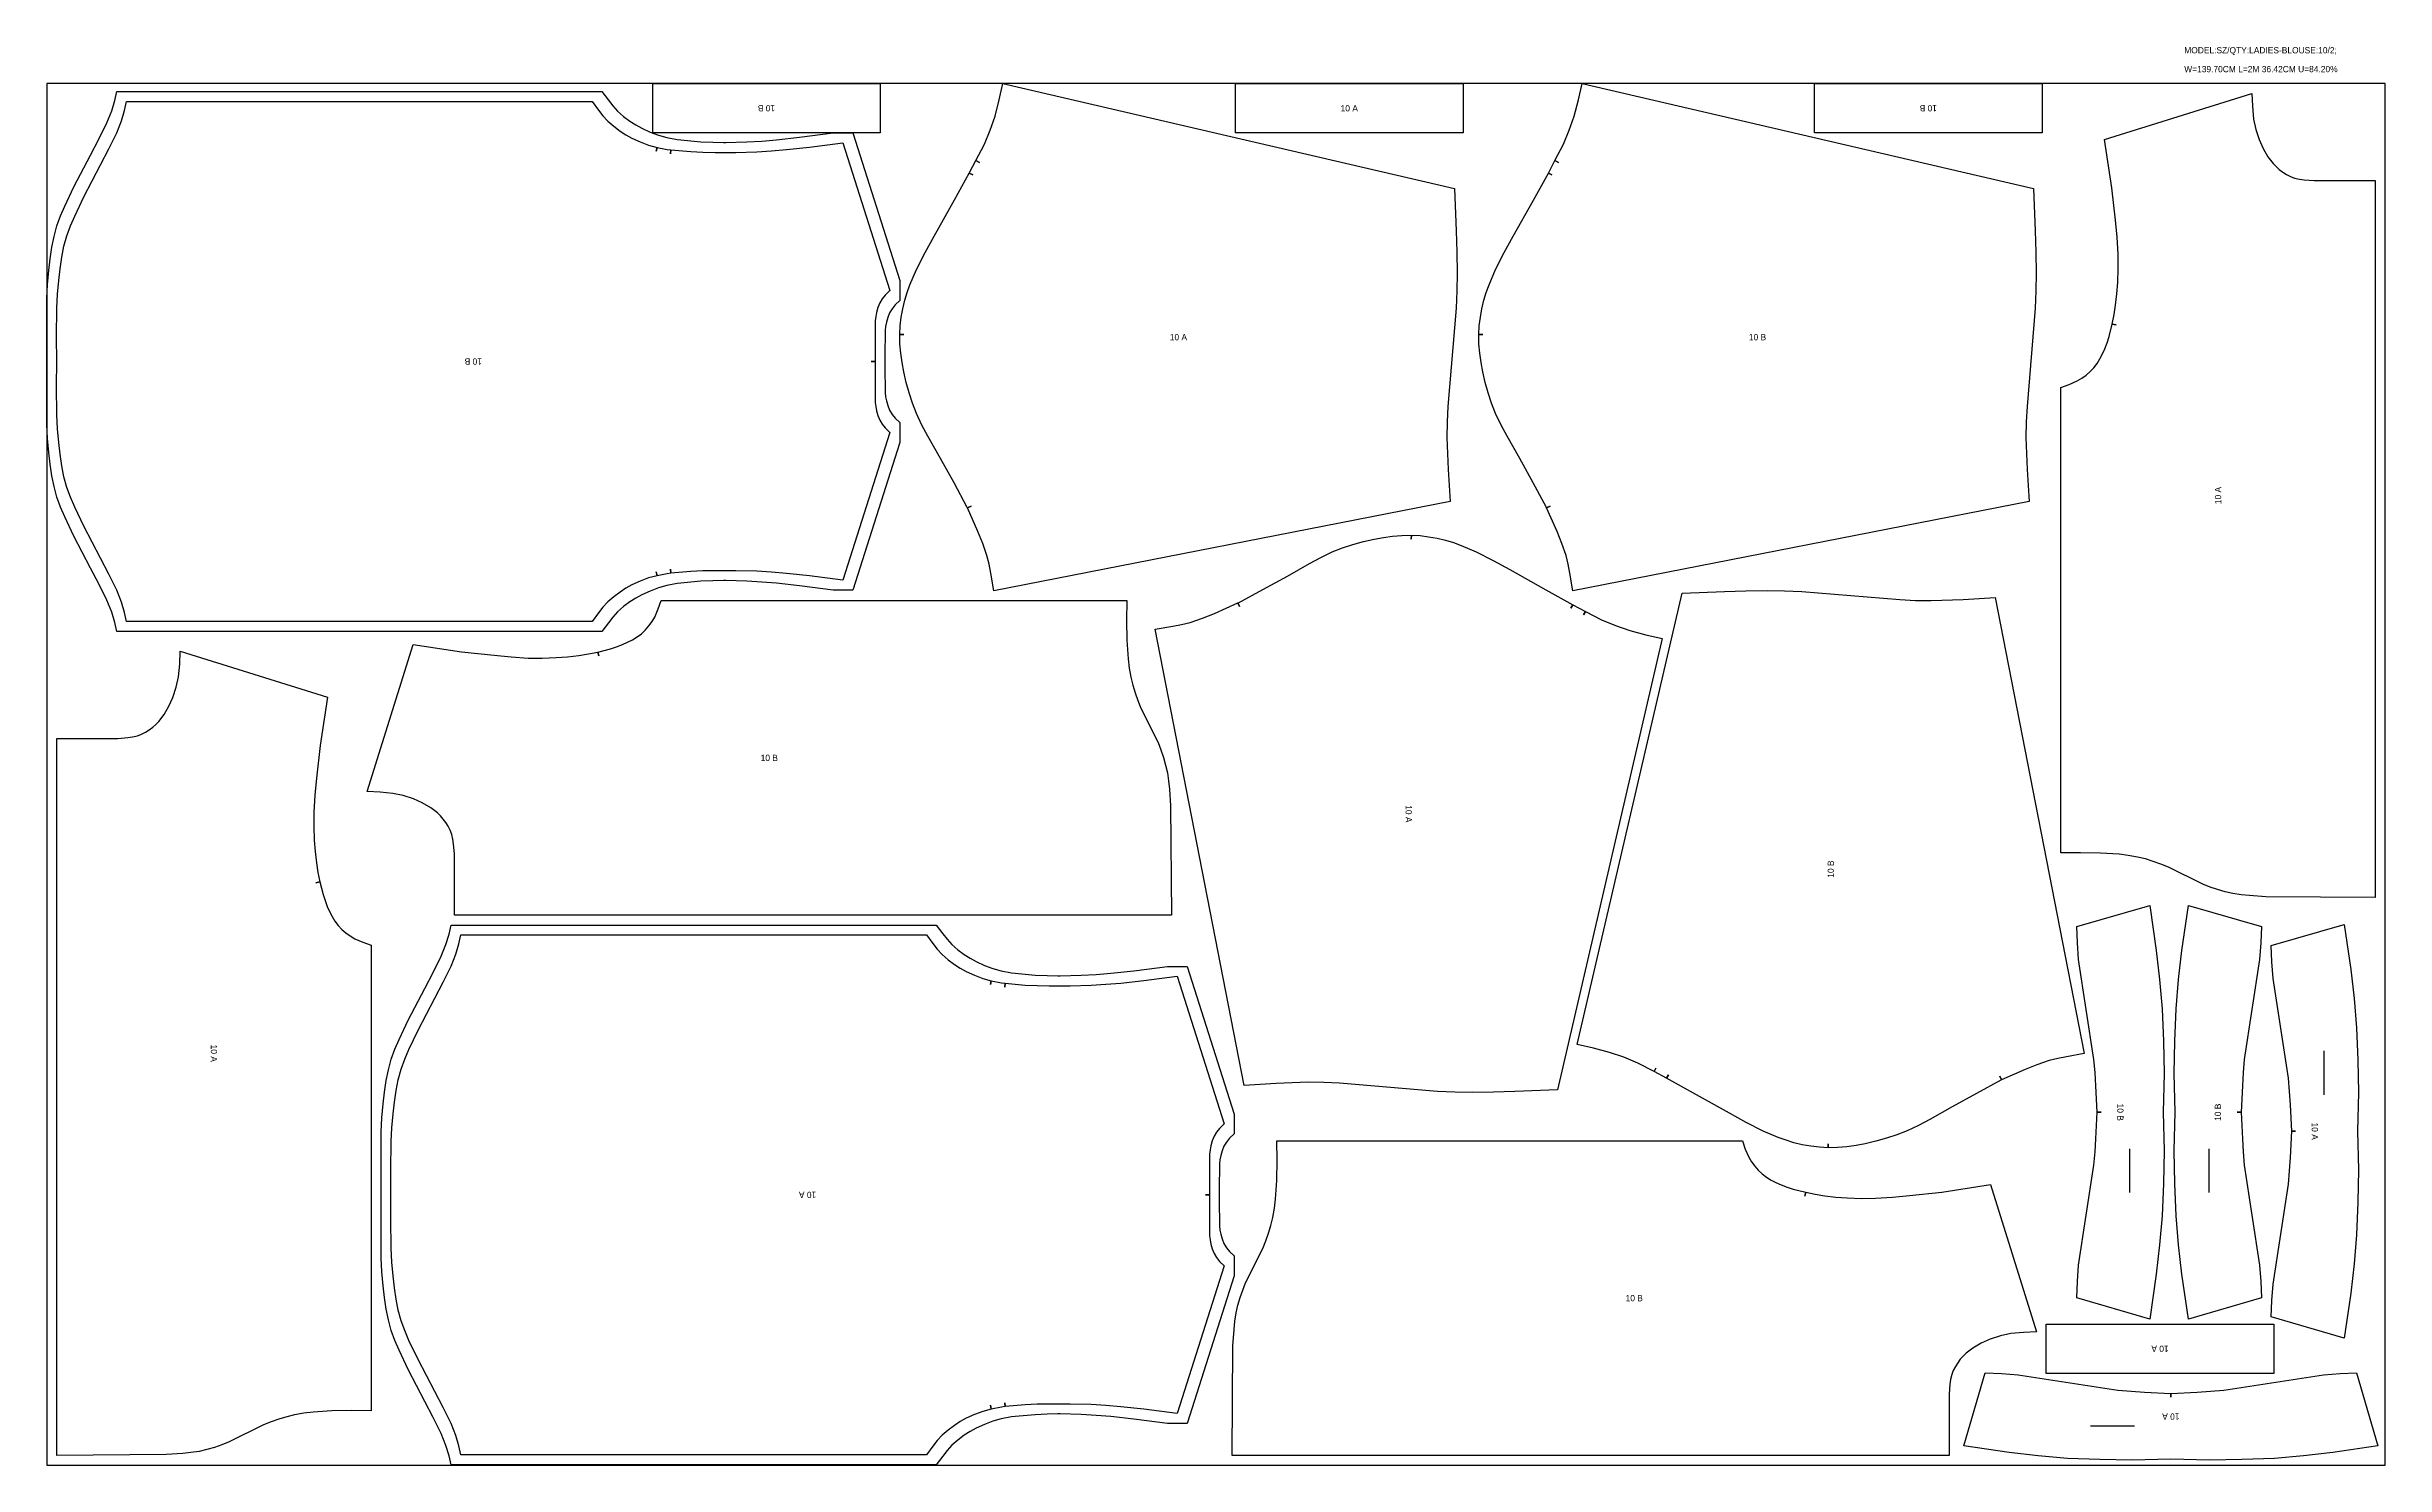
# Model space of a CAD drawing. Header units: centimetres. Extents: x 0 to 236, y 0 to 143.
import ezdxf
from ezdxf.enums import TextEntityAlignment as Align

# ---------------------------------------------------------------- set-up
doc = ezdxf.new("R2010")
doc.units = ezdxf.units.CM

msp = doc.modelspace()

# ---------------------------------------------------------------- linework, layer by layer
at = {"layer": 'T001L001'}
for points in [[(0.00254, 0), (236.425736, 0), (236.425736, 139.699998), (0.00254, 139.699998), (0.00254, 0)], [(84.259419, 139.699998), (84.259419, 134.698738), (61.259719, 134.698738), (61.259719, 139.699998), (84.259419, 139.699998)], [(142.318738, 129.092958), (142.491458, 124.795278), (142.557498, 122.646438), (142.593058, 120.497598), (142.560038, 118.734838), (142.478758, 116.974618), (141.663418, 107.055918), (141.584678, 105.481118), (141.556738, 103.903778), (141.681198, 100.662738), (141.871698, 97.424239), (95.752919, 88.417399), (95.445579, 90.208099), (95.272859, 91.097099), (95.056959, 91.978479), (94.635319, 93.205299), (94.150179, 94.414339), (93.096079, 96.794319), (93.459299, 96.961959), (93.096079, 96.794319), (93.068139, 96.850199), (91.732099, 99.329239), (90.368119, 101.790498), (89.093039, 104.035858), (88.488519, 105.173778), (87.934799, 106.337098), (87.533479, 107.368338), (87.190579, 108.419898), (86.893399, 109.484158), (86.644479, 110.563658), (86.469219, 111.495838), (86.337139, 112.438178), (86.258399, 113.383058), (86.238079, 114.330478), (86.636859, 114.322858), (86.238079, 114.330478), (86.288879, 115.201698), (86.393019, 116.070378), (86.547959, 116.933978), (86.748619, 117.784878), (86.992459, 118.579898), (87.274399, 119.362218), (87.929719, 120.893838), (88.793319, 122.600718), (89.717879, 124.274578), (91.762579, 127.924558), (93.271339, 130.652518), (93.621859, 130.462018), (93.271339, 130.652518), (93.939359, 131.917438), (94.294959, 131.729478), (93.939359, 131.917438), (94.802959, 133.553198), (95.384619, 134.967978), (95.879919, 136.415778), (96.301559, 138.051538), (96.672399, 139.699998), (142.318738, 129.092958)], [(120.187718, 134.698738), (120.187718, 139.699998), (143.187418, 139.699998), (143.187418, 134.698738), (120.187718, 134.698738)], [(200.863197, 129.092958), (201.035917, 124.795278), (201.101957, 122.646438), (201.140057, 120.497598), (201.107037, 118.734838), (201.023217, 116.974618), (200.207877, 107.055918), (200.129137, 105.481118), (200.103737, 103.903778), (200.228197, 100.662738), (200.416157, 97.424239), (154.297378, 88.417399), (153.992578, 90.208099), (153.817318, 91.097099), (153.601418, 91.978479), (153.179778, 93.205299), (152.697178, 94.411799), (151.640538, 96.794319), (152.003758, 96.959419), (151.640538, 96.794319), (151.612598, 96.850199), (150.279098, 99.329239), (148.915118, 101.790498), (147.640038, 104.035858), (147.035518, 105.173778), (146.479258, 106.334558), (146.080478, 107.368338), (145.735038, 108.419898), (145.437858, 109.484158), (145.188938, 110.563658), (145.013678, 111.495838), (144.884138, 112.438178), (144.802858, 113.383058), (144.782538, 114.330478), (145.181318, 114.322858), (144.782538, 114.330478), (144.833338, 115.201698), (144.940018, 116.070378), (145.092418, 116.931438), (145.295618, 117.784878), (145.536918, 118.579898), (145.818858, 119.362218), (146.474178, 120.893838), (147.337778, 122.600718), (148.262338, 124.274578), (150.309578, 127.922018), (151.815798, 130.652518), (152.168858, 130.462018), (151.815798, 130.652518), (152.486358, 131.917438), (152.839418, 131.729478), (152.486358, 131.917438), (153.347418, 133.553198), (153.929078, 134.967978), (154.426918, 136.415778), (154.846018, 138.048998), (155.216858, 139.697458), (200.863197, 129.092958)], [(201.731877, 139.699998), (201.731877, 134.698738), (178.732177, 134.698738), (178.732177, 139.699998), (201.731877, 139.699998)], [(0, 111.592358), (0, 113.098578), (0, 115.097558), (0.00254, 117.977918), (0.0889, 119.385078), (0.2159, 120.792238), (0.3429, 121.970798), (0.51816, 123.146818), (0.73406, 124.239018), (1.02616, 125.313438), (1.40208, 126.316738), (1.82118, 127.302258), (2.73558, 129.242818), (4.43484, 132.471158), (5.28066, 134.086598), (6.0833, 135.719818), (6.5659, 136.926318), (6.8707, 137.970258), (7.07898, 138.879578), (56.131459, 138.879578), (56.784239, 138.003278), (57.231279, 137.436858), (57.713879, 136.898378), (58.318399, 136.375138), (58.963559, 135.900158), (59.552839, 135.516618), (60.164979, 135.176258), (60.998099, 134.797798), (61.854079, 134.475218), (62.697359, 134.246618), (63.726059, 134.040878), (64.094359, 134.000238), (66.116199, 133.814818), (67.337939, 133.761478), (68.425059, 133.743698), (68.668899, 133.743698), (70.779639, 133.799578), (72.288399, 133.888478), (73.794619, 134.012938), (76.113639, 134.261858), (79.496919, 134.698738), (81.498439, 134.698738), (86.245699, 119.768618), (86.245699, 117.769638), (85.768179, 117.314978), (85.468459, 116.931438), (85.214459, 116.517418), (85.026499, 116.050058), (84.894419, 115.564918), (84.813139, 115.145818), (84.767419, 114.721638), (84.759799, 113.891058), (84.742019, 112.946178), (84.742019, 112.674398), (84.742019, 111.592358), (84.742019, 110.510318), (84.742019, 110.241078), (84.759799, 109.296198), (84.767419, 108.463078), (84.813139, 108.038898), (84.894419, 107.619798), (85.026499, 107.134658), (85.214459, 106.669838), (85.468459, 106.253278), (85.768179, 105.869738), (86.245699, 105.415078), (86.245699, 103.416098), (81.498439, 88.485979), (79.496919, 88.485979), (76.113639, 88.925399), (73.794619, 89.171779), (72.288399, 89.296239), (70.779639, 89.387679), (68.668899, 89.443559), (68.414899, 89.443559), (67.337939, 89.423239), (66.116199, 89.369899), (64.094359, 89.187019), (63.726059, 89.143839), (62.697359, 88.938099), (61.854079, 88.709499), (60.998099, 88.386919), (60.164979, 88.008459), (59.552839, 87.668099), (58.963559, 87.284559), (58.318399, 86.809579), (57.713879, 86.286339), (57.231279, 85.750399), (56.784239, 85.181439), (56.131459, 84.305139), (7.07898, 84.305139), (6.8707, 85.214459), (6.5659, 86.260939), (6.0833, 87.464899), (5.28066, 89.100659), (4.43484, 90.716099), (2.73558, 93.941899), (1.82118, 95.882459), (1.40208, 96.867979), (1.02616, 97.871279), (0.73406, 98.945699), (0.51816, 100.040438), (0.3429, 101.213918), (0.2159, 102.395018), (0.0889, 103.799638), (0.00254, 105.209338), (0, 108.087158), (0, 110.088678), (0, 111.592358)], [(1.00076, 111.592358), (0.99822, 114.096798), (1.0033, 116.977158), (1.08712, 118.386858), (1.21666, 119.791478), (1.34366, 120.972578), (1.51638, 122.146058), (1.73482, 123.240798), (2.02438, 124.315218), (2.40284, 125.315978), (2.82194, 126.304038), (3.73634, 128.244598), (5.43306, 131.470398), (6.27888, 133.085838), (7.08406, 134.721598), (7.56412, 135.925558), (7.87146, 136.969498), (8.0772, 137.878818), (55.133239, 137.878818), (55.783479, 137.002518), (56.233059, 136.436098), (56.713119, 135.900158), (57.320179, 135.374378), (57.965339, 134.899398), (58.552079, 134.518398), (59.164219, 134.178038), (59.997339, 133.797038), (60.853319, 133.476998), (61.699139, 133.248398), (61.607699, 132.857238), (61.699139, 133.248398), (62.727839, 133.042658), (63.093599, 132.999478), (63.052959, 132.603238), (63.093599, 132.999478), (65.115439, 132.816598), (66.337179, 132.763258), (67.561459, 132.740398), (69.669659, 132.742938), (71.777859, 132.798818), (73.286619, 132.890258), (74.795379, 133.014718), (77.111859, 133.261098), (80.497679, 133.700518), (85.244939, 118.770398), (84.769959, 118.315738), (84.467699, 117.932198), (84.213699, 117.515638), (84.028279, 117.050818), (83.893659, 116.565678), (83.814919, 116.146578), (83.766659, 115.722398), (83.761579, 114.889278), (83.743799, 113.944398), (83.743799, 112.674398), (83.743799, 111.592358), (83.342479, 111.592358), (83.743799, 111.592358), (83.743799, 110.510318), (83.743799, 109.240318), (83.761579, 108.295438), (83.766659, 107.462318), (83.814919, 107.038138), (83.893659, 106.619038), (84.028279, 106.133898), (84.213699, 105.669078), (84.467699, 105.255058), (84.769959, 104.871518), (85.244939, 104.416858), (80.497679, 89.486739), (77.111859, 89.923619), (74.795379, 90.172539), (73.286619, 90.296999), (71.777859, 90.385899), (69.669659, 90.441779), (67.561459, 90.444319), (66.337179, 90.423999), (65.115439, 90.370659), (63.093599, 90.185239), (63.052959, 90.584019), (63.093599, 90.185239), (62.727839, 90.142059), (61.699139, 89.938859), (61.607699, 90.327479), (61.699139, 89.938859), (60.853319, 89.710259), (59.997339, 89.387679), (59.164219, 89.009219), (58.552079, 88.666319), (57.965339, 88.285319), (57.320179, 87.810339), (56.713119, 87.287099), (56.233059, 86.748619), (55.783479, 86.182199), (55.133239, 85.305899), (8.0772, 85.305899), (7.87146, 86.215219), (7.56412, 87.259159), (7.08406, 88.463119), (6.27888, 90.098879), (5.43306, 91.714319), (3.73634, 94.942659), (2.82194, 96.883219), (2.40284, 97.868739), (2.02438, 98.872039), (1.73482, 99.946458), (1.51638, 101.038658), (1.34366, 102.212138), (1.21666, 103.393238), (1.08712, 104.800398), (1.0033, 106.207558), (0.99822, 109.087918), (1.00076, 111.592358)], [(235.424976, 129.882898), (235.424976, 57.396379), (224.360737, 57.472579), (222.686877, 57.591959), (221.851217, 57.675779), (221.023177, 57.795159), (220.245937, 57.978039), (219.481397, 58.204099), (218.721937, 58.455559), (217.980257, 58.747659), (214.500457, 60.477399), (213.738457, 60.784739), (212.961217, 61.053979), (212.173817, 61.295279), (211.376257, 61.495939), (210.446617, 61.655959), (209.509357, 61.770259), (207.622137, 61.899799), (205.623157, 61.930279), (203.624177, 61.907419), (203.624177, 108.978698), (204.467457, 109.273338), (205.282797, 109.626398), (205.745077, 109.905798), (206.181957, 110.225838), (206.593437, 110.576358), (206.969357, 110.962438), (207.297017, 111.406938), (207.586577, 111.879378), (207.840577, 112.372138), (208.066637, 112.880138), (208.297777, 113.492278), (208.498437, 114.114578), (208.826097, 115.382038), (209.217257, 115.293138), (208.826097, 115.382038), (209.021677, 116.337078), (209.168997, 117.302278), (209.303617, 118.440198), (209.392517, 119.580658), (209.440777, 121.005598), (209.428077, 122.433078), (209.313777, 124.157738), (209.148677, 125.879858), (208.798157, 129.156458), (208.053937, 134.051038), (222.925637, 138.699238), (222.991677, 137.401298), (223.116137, 136.110978), (223.344737, 135.056878), (223.677477, 134.030718), (224.073717, 133.131558), (224.571557, 132.283198), (225.094797, 131.605018), (225.391977, 131.295138), (225.709477, 131.008118), (226.067617, 130.741418), (226.446077, 130.507738), (226.844857, 130.301998), (227.258877, 130.139438), (227.744017, 130.032758), (228.239317, 129.964178), (229.242617, 129.882898), (235.424976, 129.882898)], [(152.727658, 37.957759), (148.432518, 37.785039), (146.283678, 37.718999), (144.132298, 37.680899), (142.372078, 37.713919), (140.611858, 37.797739), (130.693158, 38.613079), (129.118358, 38.691819), (127.541018, 38.717219), (124.299978, 38.592759), (121.061478, 38.404799), (112.054638, 84.523579), (113.845338, 84.828379), (114.734338, 85.003639), (115.613178, 85.219539), (116.842538, 85.641179), (118.049038, 86.123779), (120.429018, 87.180419), (120.596658, 86.817199), (120.429018, 87.180419), (120.487438, 87.208359), (122.963938, 88.541859), (125.427738, 89.905839), (127.673098, 91.180919), (128.811018, 91.785439), (129.971798, 92.341699), (131.003038, 92.740479), (132.054598, 93.085919), (133.121398, 93.383099), (134.200898, 93.632019), (135.133078, 93.807279), (136.072878, 93.936819), (137.017758, 94.018099), (137.965178, 94.038419), (137.960098, 93.639639), (137.965178, 94.038419), (138.838938, 93.987619), (139.707618, 93.880939), (140.568678, 93.728539), (141.422118, 93.525339), (142.217138, 93.284039), (142.999458, 93.002099), (144.531078, 92.346779), (146.235418, 91.483179), (147.911818, 90.558619), (151.559258, 88.511379), (154.289758, 87.005159), (154.099258, 86.652099), (154.289758, 87.005159), (155.554678, 86.334599), (155.366718, 85.981539), (155.554678, 86.334599), (157.190438, 85.473539), (158.605218, 84.891879), (160.053018, 84.394039), (161.686238, 83.974939), (163.334698, 83.604099), (152.727658, 37.957759)], [(165.328598, 88.181179), (169.626277, 88.353899), (171.775117, 88.419939), (173.923957, 88.455499), (175.684177, 88.422479), (177.444397, 88.341199), (187.363097, 87.525859), (188.937897, 87.447119), (190.515237, 87.419179), (193.756277, 87.543639), (196.994777, 87.734139), (206.001617, 41.615359), (204.213457, 41.308019), (203.321917, 41.135299), (202.443077, 40.919399), (201.213717, 40.497759), (200.007217, 40.015159), (197.627237, 38.958519), (197.459597, 39.321739), (197.627237, 38.958519), (197.568817, 38.930579), (195.092317, 37.597079), (192.631057, 36.233099), (190.385697, 34.955479), (189.247777, 34.350959), (188.084457, 33.797239), (187.053217, 33.398459), (186.001657, 33.05302), (184.934857, 32.75584), (183.857897, 32.50692), (182.923177, 32.33166), (181.983377, 32.20212), (181.038497, 32.12084), (180.091077, 32.10052), (180.098697, 32.4993), (180.091077, 32.10052), (179.217317, 32.15132), (178.348637, 32.25546), (177.487577, 32.4104), (176.636677, 32.61106), (175.841657, 32.8549), (175.056797, 33.13684), (173.525177, 33.792159), (171.820837, 34.655759), (170.144437, 35.580319), (166.496997, 37.625019), (163.769038, 39.133779), (163.956998, 39.486839), (163.769038, 39.133779), (162.504118, 39.801799), (162.689538, 40.157399), (162.504118, 39.801799), (160.865818, 40.665399), (159.451038, 41.247059), (158.005778, 41.744899), (156.370018, 42.163999), (154.721558, 42.534839), (165.328598, 88.181179)], [(41.214039, 55.618379), (41.214039, 61.800739), (41.132759, 62.804039), (41.064179, 63.299339), (40.957499, 63.784479), (40.794939, 64.198499), (40.589199, 64.597279), (40.355519, 64.975739), (40.088819, 65.333879), (39.801799, 65.651379), (39.491919, 65.948559), (38.813739, 66.471799), (37.965379, 66.969639), (37.066219, 67.365879), (36.040059, 67.698619), (34.985959, 67.927219), (33.695639, 68.051679), (32.3977, 68.117719), (37.045899, 82.989419), (41.940479, 82.245199), (45.217079, 81.894679), (46.939199, 81.729579), (48.663859, 81.615279), (50.091339, 81.602579), (51.516279, 81.650839), (52.656739, 81.739739), (53.794659, 81.874359), (54.759859, 82.021679), (55.714899, 82.217259), (55.803799, 81.826099), (55.714899, 82.217259), (56.982359, 82.544919), (57.604659, 82.745579), (58.216799, 82.976719), (58.724799, 83.202779), (59.217559, 83.456779), (59.689999, 83.746339), (60.134499, 84.073999), (60.520579, 84.449919), (60.871099, 84.861399), (61.191139, 85.298279), (61.470539, 85.760559), (61.823599, 86.575899), (62.118239, 87.419179), (109.189518, 87.419179), (109.166658, 85.420199), (109.197138, 83.421219), (109.326678, 81.533999), (109.440978, 80.596739), (109.600998, 79.667099), (109.801658, 78.869539), (110.042958, 78.082139), (110.312198, 77.304899), (110.619538, 76.542899), (112.349278, 73.063099), (112.641378, 72.321419), (112.892838, 71.561959), (113.118898, 70.797419), (113.301778, 70.020179), (113.421158, 69.192139), (113.504978, 68.356479), (113.624358, 66.682619), (113.700558, 55.618379), (41.214039, 55.618379)], [(1.0033, 73.484739), (7.18566, 73.484739), (8.18642, 73.568559), (8.68172, 73.634599), (9.1694, 73.743819), (9.58342, 73.903839), (9.97966, 74.109579), (10.36066, 74.345799), (10.7188, 74.612499), (11.0363, 74.896979), (11.33094, 75.206859), (11.85672, 75.887579), (12.35202, 76.733399), (12.7508, 77.635099), (13.081, 78.658719), (13.31214, 79.712819), (13.4366, 81.003139), (13.50264, 82.301079), (28.37434, 77.655419), (27.62758, 72.758299), (27.2796, 69.481699), (27.1145, 67.759579), (27.0002, 66.034919), (26.98496, 64.609979), (27.03576, 63.182499), (27.12466, 62.042039), (27.25928, 60.906659), (27.4066, 59.941459), (27.60218, 58.983879), (27.21102, 58.894979), (27.60218, 58.983879), (27.92984, 57.716419), (28.1305, 57.094119), (28.36164, 56.481979), (28.58516, 55.973979), (28.8417, 55.481219), (29.13126, 55.008779), (29.45892, 54.566819), (29.83484, 54.178199), (30.24632, 53.827679), (30.6832, 53.510179), (31.14548, 53.228239), (31.96082, 52.875179), (32.80156, 52.583079), (32.80156, 5.50926), (30.80512, 5.53212), (28.80614, 5.50418), (26.91892, 5.3721), (25.98166, 5.2578), (25.05202, 5.09778), (24.25446, 4.89966), (23.46706, 4.65836), (22.68982, 4.38658), (21.92782, 4.08178), (18.44802, 2.3495), (17.70634, 2.05994), (16.94688, 1.80594), (16.18234, 1.57988), (15.4051, 1.39954), (14.57706, 1.27762), (13.7414, 1.19634), (12.065, 1.07696), (1.0033, 0.99822), (1.0033, 73.484739)], [(33.799779, 27.33294), (33.797239, 28.83662), (33.797239, 30.83814), (33.802319, 33.715959), (33.886139, 35.125659), (34.015679, 36.530279), (34.142679, 37.711379), (34.315399, 38.884859), (34.533839, 39.979599), (34.825939, 41.054019), (35.201859, 42.057319), (35.620959, 43.042839), (36.535359, 44.983399), (38.234619, 48.209199), (39.077899, 49.824639), (39.883079, 51.460399), (40.363139, 52.664359), (40.670479, 53.710839), (40.876219, 54.620159), (89.931239, 54.620159), (90.581479, 53.743859), (91.031059, 53.174899), (91.513659, 52.638959), (92.118179, 52.115719), (92.763339, 51.640739), (93.350079, 51.257199), (93.964759, 50.916839), (94.795339, 50.538379), (95.653859, 50.215799), (96.497139, 49.987199), (97.525839, 49.781459), (97.891599, 49.738279), (99.915978, 49.555399), (101.137718, 49.502059), (102.224838, 49.481739), (102.468678, 49.481739), (104.576878, 49.537619), (106.085638, 49.629059), (107.594398, 49.753519), (109.913418, 49.999899), (113.296698, 50.439319), (115.295678, 50.439319), (120.045478, 35.509199), (120.045478, 33.510219), (119.567958, 33.05556), (119.268238, 32.67202), (119.014238, 32.25546), (118.826278, 31.79064), (118.694198, 31.3055), (118.612918, 30.8864), (118.564658, 30.46222), (118.559578, 29.6291), (118.541798, 28.68422), (118.541798, 28.41498), (118.541798, 27.33294), (118.541798, 26.2509), (118.541798, 25.97912), (118.559578, 25.03424), (118.564658, 24.20366), (118.612918, 23.77948), (118.694198, 23.36038), (118.826278, 22.87524), (119.014238, 22.40788), (119.268238, 21.99386), (119.567958, 21.61032), (120.045478, 21.15566), (120.045478, 19.15668), (115.295678, 4.22656), (113.296698, 4.22656), (109.913418, 4.66344), (107.594398, 4.91236), (106.085638, 5.03682), (104.576878, 5.12572), (102.468678, 5.1816), (102.214678, 5.1816), (101.137718, 5.16382), (99.915978, 5.11048), (97.891599, 4.92506), (97.525839, 4.88442), (96.497139, 4.67868), (95.653859, 4.45008), (94.795339, 4.1275), (93.964759, 3.74904), (93.350079, 3.40868), (92.763339, 3.02514), (92.118179, 2.55016), (91.513659, 2.02692), (91.031059, 1.48844), (90.581479, 0.92202), (89.931239, 0.04572), (40.876219, 0.04572), (40.670479, 0.95504), (40.363139, 1.99898), (39.883079, 3.20548), (39.077899, 4.8387), (38.234619, 6.45414), (36.535359, 9.68248), (35.620959, 11.62304), (35.201859, 12.60856), (34.825939, 13.61186), (34.533839, 14.68628), (34.315399, 15.77848), (34.142679, 16.9545), (34.015679, 18.13306), (33.886139, 19.54022), (33.802319, 20.94738), (33.797239, 23.82774), (33.797239, 25.82672), (33.799779, 27.33294)], [(207.698337, 35.689539), (207.297017, 35.689539), (207.167477, 38.364159), (207.088737, 39.700199), (206.976977, 41.033699), (205.422497, 51.140359), (205.305657, 52.801519), (205.229457, 54.467759), (212.610697, 56.601359), (213.276177, 52.052219), (213.613997, 49.105819), (213.867997, 46.154339), (213.994997, 42.880279), (214.066117, 39.606219), (213.964517, 35.689539), (214.066117, 31.77286), (213.994997, 28.4988), (213.867997, 25.22474), (213.613997, 22.27326), (213.276177, 19.3294), (212.610697, 14.77772), (205.229457, 16.91132), (205.305657, 18.57756), (205.422497, 20.24126), (206.976977, 30.34538), (207.088737, 31.67888), (207.167477, 33.01492), (207.297017, 35.689539), (207.698337, 35.689539)], [(221.454977, 35.689539), (221.853757, 35.689539), (221.983297, 33.01492), (222.062037, 31.67888), (222.176337, 30.34538), (223.728277, 20.23872), (223.845117, 18.57756), (223.921317, 16.91132), (216.540077, 14.77772), (215.874597, 19.32686), (215.536777, 22.27326), (215.282777, 25.22474), (215.158317, 28.4988), (215.087197, 31.77286), (215.186257, 35.689539), (215.087197, 39.606219), (215.158317, 42.880279), (215.282777, 46.154339), (215.536777, 49.105819), (215.874597, 52.052219), (216.540077, 56.601359), (223.921317, 54.467759), (223.845117, 52.801519), (223.728277, 51.140359), (222.176337, 41.033699), (222.062037, 39.700199), (221.983297, 38.364159), (221.853757, 35.689539), (221.454977, 35.689539)], [(227.365557, 33.774379), (226.966777, 33.774379), (226.834697, 36.448999), (226.758497, 37.785039), (226.644197, 39.118539), (225.092257, 49.225199), (224.975417, 50.886359), (224.896677, 52.552599), (232.280457, 54.686199), (232.945937, 50.137059), (233.283756, 47.190659), (233.537756, 44.239179), (233.662216, 40.965119), (233.733336, 37.691059), (233.631736, 33.774379), (233.733336, 29.8577), (233.662216, 26.58364), (233.537756, 23.30958), (233.283756, 20.3581), (232.945937, 17.4117), (232.280457, 12.86256), (224.896677, 14.99616), (224.975417, 16.6624), (225.092257, 18.32356), (226.644197, 28.43022), (226.758497, 29.76372), (226.834697, 31.09976), (226.966777, 33.774379), (227.365557, 33.774379)], [(34.800539, 27.33294), (34.797999, 29.83738), (34.803079, 32.71774), (34.886899, 34.124899), (35.013899, 35.532059), (35.143439, 36.713159), (35.316159, 37.886639), (35.532059, 38.978839), (35.824159, 40.053259), (36.200079, 41.056559), (36.619179, 42.042079), (37.536119, 43.982639), (39.232839, 47.210979), (40.078659, 48.826419), (40.881299, 50.462179), (41.363899, 51.666139), (41.671239, 52.710079), (41.876979, 53.619399), (88.933019, 53.619399), (89.583259, 52.743099), (90.030299, 52.176679), (90.512899, 51.638199), (91.117419, 51.114959), (91.765119, 50.639979), (92.351859, 50.258979), (92.963999, 49.916079), (93.797119, 49.537619), (94.653099, 49.215039), (95.496379, 48.986439), (95.404939, 48.597819), (95.496379, 48.986439), (96.525079, 48.783239), (96.893379, 48.740059), (96.852739, 48.341279), (96.893379, 48.740059), (98.915219, 48.554639), (100.136958, 48.501299), (101.358698, 48.480979), (103.469438, 48.483519), (105.577638, 48.539399), (107.086398, 48.628299), (108.592618, 48.752759), (110.911638, 49.001679), (114.297458, 49.438559), (119.044718, 34.508439), (118.569738, 34.053779), (118.267478, 33.670239), (118.013478, 33.25622), (117.828058, 32.7914), (117.693438, 32.30626), (117.612158, 31.88716), (117.566438, 31.46298), (117.558818, 30.62986), (117.543578, 29.68498), (117.543578, 28.41498), (117.543578, 27.33294), (117.142258, 27.33294), (117.543578, 27.33294), (117.543578, 26.2509), (117.543578, 24.9809), (117.558818, 24.03602), (117.566438, 23.2029), (117.612158, 22.77872), (117.693438, 22.35962), (117.828058, 21.87448), (118.013478, 21.40966), (118.267478, 20.9931), (118.569738, 20.60956), (119.044718, 20.1549), (114.297458, 5.22478), (110.911638, 5.6642), (108.592618, 5.91058), (107.086398, 6.03504), (105.577638, 6.12648), (103.469438, 6.18236), (101.358698, 6.1849), (100.136958, 6.16204), (98.915219, 6.1087), (96.893379, 5.92582), (96.852739, 6.32206), (96.893379, 5.92582), (96.525079, 5.88264), (95.496379, 5.6769), (95.404939, 6.06806), (95.496379, 5.6769), (94.653099, 5.4483), (93.797119, 5.12826), (92.963999, 4.74726), (92.351859, 4.4069), (91.765119, 4.0259), (91.117419, 3.55092), (90.512899, 3.02514), (90.030299, 2.4892), (89.583259, 1.92278), (88.933019, 1.04648), (41.876979, 1.04648), (41.671239, 1.9558), (41.363899, 2.99974), (40.881299, 4.2037), (40.078659, 5.83946), (39.232839, 7.4549), (37.536119, 10.6807), (36.619179, 12.62126), (36.200079, 13.60932), (35.824159, 14.61008), (35.532059, 15.6845), (35.316159, 16.77924), (35.143439, 17.95272), (35.013899, 19.13382), (34.886899, 20.53844), (34.803079, 21.94814), (34.797999, 24.8285), (34.800539, 27.33294)], [(230.235757, 37.462459), (230.235757, 41.884599)], [(192.338957, 0.99822), (119.852438, 0.99822), (119.928638, 12.06246), (120.048018, 13.73886), (120.131838, 14.57198), (120.251218, 15.40256), (120.434098, 16.17726), (120.660158, 16.94434), (120.911618, 17.70126), (121.203718, 18.44294), (122.933458, 21.92274), (123.240798, 22.68474), (123.512578, 23.46452), (123.751338, 24.24938), (123.951998, 25.04694), (124.112018, 25.97658), (124.226318, 26.91384), (124.355858, 28.80106), (124.386338, 30.80004), (124.363478, 32.79902), (171.434757, 32.79902), (171.729397, 31.95574), (172.082457, 31.1404), (172.361857, 30.67812), (172.681897, 30.24124), (173.032417, 29.82976), (173.421037, 29.45384), (173.862997, 29.12618), (174.335437, 28.83662), (174.828197, 28.58262), (175.336197, 28.35656), (175.948337, 28.12542), (176.570637, 27.92476), (177.838097, 27.5971), (177.749197, 27.20594), (177.838097, 27.5971), (178.795677, 27.40152), (179.758337, 27.2542), (180.896257, 27.11958), (182.036717, 27.03068), (183.461657, 26.98242), (184.889137, 26.99512), (186.613797, 27.10942), (188.335917, 27.27452), (191.612517, 27.62504), (196.507097, 28.36926), (201.155297, 13.49756), (199.857357, 13.43152), (198.567037, 13.30706), (197.512937, 13.07846), (196.486777, 12.74572), (195.587617, 12.34948), (194.739257, 11.85164), (194.061077, 11.3284), (193.751197, 11.03122), (193.466717, 10.71372), (193.200017, 10.35558), (192.963797, 9.97712), (192.758057, 9.58088), (192.595497, 9.16432), (192.488817, 8.67918), (192.420237, 8.18388), (192.338957, 7.18058), (192.338957, 0.99822)], [(210.568537, 32.00146), (210.568537, 27.57932)], [(218.582237, 32.00146), (218.582237, 27.57932)], [(202.156057, 14.27734), (225.155757, 14.27734), (225.155757, 9.27862), (202.156057, 9.27862), (202.156057, 14.27734)], [(214.749377, 6.86562), (214.749377, 7.26694), (217.423997, 7.39648), (218.760037, 7.47522), (220.093537, 7.58698), (230.200197, 9.14146), (231.861357, 9.2583), (233.527596, 9.3345), (235.661196, 1.95326), (231.112057, 1.28778), (228.168197, 0.94996), (225.214177, 0.69596), (221.942657, 0.56896), (218.666057, 0.49784), (214.749377, 0.59944), (210.835237, 0.49784), (207.558637, 0.56896), (204.287117, 0.69596), (201.333097, 0.94996), (198.389237, 1.28778), (193.837557, 1.95326), (195.973697, 9.3345), (197.637397, 9.2583), (199.301097, 9.14146), (209.407757, 7.58698), (210.741257, 7.47522), (212.077297, 7.39648), (214.749377, 7.26694), (214.749377, 6.86562)], [(206.639157, 3.99542), (211.061297, 3.99542)]]:
    msp.add_lwpolyline(points, dxfattribs=at)

# ---------------------------------------------------------------- texts
at = {"layer": 'ABC'}
for s, p in [('MODEL:SZ/QTY:LADIES-BLOUSE:10/2;', (216.105737, 142.557498)), ('W=139.70CM L=2M 36.42CM U=84.20%', (216.105737, 140.652498))]:
    msp.add_text(s, height=0.635, dxfattribs=at).set_placement(p, align=Align.BOTTOM_LEFT)
for s, rotation, p in [('10 B', 180, (72.760839, 137.198098)), ('10 B', 180, (190.230757, 137.198098)), ('10 B', 180, (43.121579, 111.592358)), ('10 A', 90, (219.524577, 98.046539)), ('10 A', -90, (137.695938, 65.859659)), ('10 B', 90, (180.362857, 60.276739)), ('10 A', -90, (16.9037, 41.650919)), ('10 B', -90, (209.646517, 35.689539)), ('10 B', 90, (219.504257, 35.689539)), ('10 A', -90, (229.313737, 33.774379)), ('10 A', 180, (76.921359, 27.33294)), ('10 A', 180, (213.654637, 11.77798)), ('10 A', 180, (214.749377, 4.91744))]:
    msp.add_text(s, height=0.635, rotation=rotation, dxfattribs=at).set_placement(p, align=Align.MIDDLE_CENTER)
for s, p in [('10 A', (131.686298, 137.198098)), ('10 A', (114.414298, 114.058698)), ('10 B', (172.961297, 114.058698)), ('10 B', (73.050399, 71.518779)), ('10 B', (160.502598, 16.89862))]:
    msp.add_text(s, height=0.635, dxfattribs=at).set_placement(p, align=Align.MIDDLE_CENTER)

doc.saveas('drawing.dxf')
